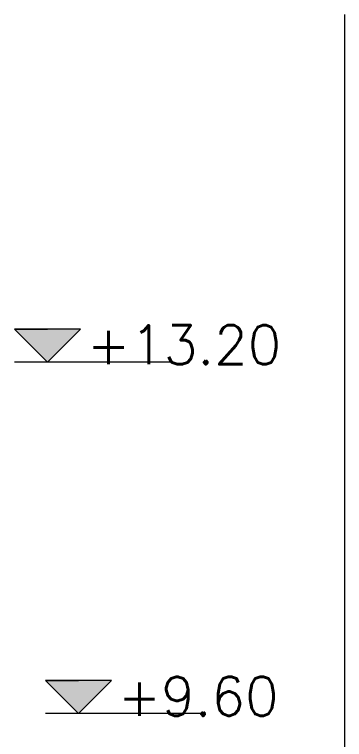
# Model space of a CAD drawing. Header units: millimetres. Extents: x 476571643 to 477489869, y 4620928210 to 4621294454.
# Drawn here: x 477484379 to 477487755, y 4621006164 to 4621013589 of the extents above; entities that cross this region are included whole.
import ezdxf

# ---------------------------------------------------------------- set-up
doc = ezdxf.new("R2010")
doc.units = ezdxf.units.MM
doc.header["$MEASUREMENT"] = 0
for name, color, linetype, lineweight in [('0_Pen_No__1_Pen_No__250', 7, 'Continuous', 0), ('0_Pen_No__250_Pen_No__142', 142, 'Continuous', 0), ('New_Structural - Bearing_Pen_No__1', 1, 'Continuous', 0), ('zoma_Pen_No__1_Pen_No__142', 142, 'Continuous', 0)]:
    doc.layers.add(name, color=color, linetype=linetype, lineweight=lineweight)

msp = doc.modelspace()

# ---------------------------------------------------------------- hatches: boundary and pattern name
at = {"layer": '0_Pen_No__250_Pen_No__142', "linetype": 'Continuous', "lineweight": 0}
for points in [[(477484716.272, 4621010029.669), (477485053.801, 4621010367.362), (477484378.579, 4621010367.197)], [(477485032.014, 4621006430.075), (477485369.543, 4621006767.768), (477484694.321, 4621006767.603)]]:
    msp.add_hatch(color=142, dxfattribs=at).paths.add_polyline_path(points)

# ---------------------------------------------------------------- linework, layer by layer
at = {"layer": '0_Pen_No__1_Pen_No__250', "color": 7, "linetype": 'Continuous', "lineweight": 0, "flags": 128}
for points in [[(477484716.272, 4621010029.669), (477484378.579, 4621010367.197), (477484716.19, 4621010367.28)], [(477484716.272, 4621010029.669), (477485053.801, 4621010367.362), (477484716.19, 4621010367.28)], [(477485978.661, 4621010029.977), (477484378.661, 4621010029.586)], [(477485032.014, 4621006430.075), (477484694.321, 4621006767.603), (477485031.932, 4621006767.686)], [(477485032.014, 4621006430.075), (477485369.543, 4621006767.768), (477485031.932, 4621006767.686)], [(477486294.403, 4621006430.383), (477484694.403, 4621006429.992)]]:
    msp.add_lwpolyline(points, dxfattribs=at)
at = {"layer": '0_Pen_No__250_Pen_No__142', "color": 142, "linetype": 'Continuous', "lineweight": 0, "flags": 128}
for points in [[(477484716.272, 4621010029.669), (477485053.801, 4621010367.362), (477484378.579, 4621010367.197)], [(477485032.014, 4621006430.075), (477485369.543, 4621006767.768), (477484694.321, 4621006767.603)]]:
    msp.add_lwpolyline(points, close=True, dxfattribs=at)
at = {"layer": 'New_Structural - Bearing_Pen_No__1', "color": 1, "linetype": 'Continuous', "lineweight": 0}
msp.add_line((477487755.232, 4621013588.738), (477487755.232, 4620986857.412), dxfattribs=at)

# ---------------------------------------------------------------- texts
at = {"layer": 'zoma_Pen_No__1_Pen_No__142', "color": 142, "linetype": 'Continuous', "lineweight": 0, "char_height": 400, "attachment_point": 7, "rotation": 0.0139872}
for s, insert in [('\\A1;{\\pql;\\Ftxt.shx;+13.\\Ftxt.shx;2\\Ftxt.shx;0}', (477485118.587, 4621010006.721)), ('\\A1;{\\pql;\\Ftxt.shx;+9.\\Ftxt.shx;6\\Ftxt.shx;0}', (477485434.329, 4621006406.527))]:
    msp.add_mtext(s, dxfattribs=dict(at, insert=insert))

doc.saveas('drawing.dxf')
